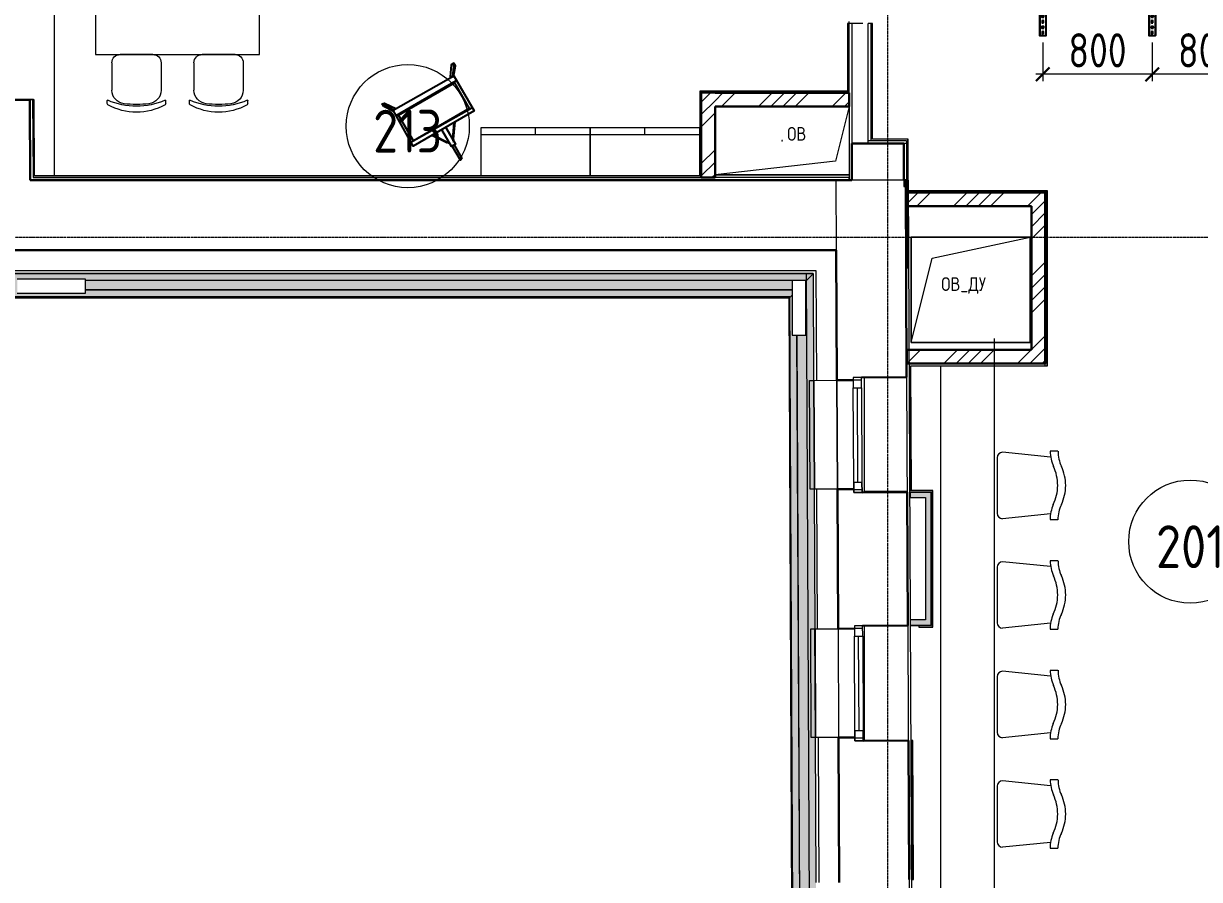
# Model space of a CAD drawing. Header units: millimetres. Extents: x -42533 to 645315, y 3457 to 82611.
# Drawn here: x 144024 to 152617, y 35097 to 41350 of the extents above; entities that cross this region are included whole.
import ezdxf
from ezdxf.enums import TextEntityAlignment as Align

# ---------------------------------------------------------------- set-up
doc = ezdxf.new("R2018")
doc.units = ezdxf.units.MM
doc.linetypes.add('ADSK_Линия сетки', pattern=[25, 20, -2.5, 0, -2.5])
doc.layers.add('00_00_потолок_Панели из стали', color=7, linetype='Continuous')
doc.layers.add('ЭОМ_Лотки рабочие', color=5, linetype='Continuous')
for name, color, linetype, lineweight in [('_ Окна', 7, 'Continuous', 9), ('Аннотация', 7, 'Continuous', 18), ('Обобщенные модели', 7, 'Continuous', 18), ('Ограждение', 7, 'Continuous', 9), ('Окна', 7, 'Continuous', 9), ('Оси', 253, 'Continuous', 9), ('Перекрытие', 7, 'Continuous', 18), ('Стены внутренние', 7, 'Continuous', 18), ('Стены наружные', 7, 'Continuous', 18), ('Стены несущие', 7, 'Continuous', 30), ('Стены отделка', 7, 'Continuous', 30), ('Стены перегородки', 7, 'Continuous', 30), ('Стены штриховка', 7, 'Continuous', 9), ('ТХ', 5, 'Continuous', 0), ('ШТРИХОВКА', 252, 'Continuous', 15)]:
    doc.layers.add(name, color=color, linetype=linetype, lineweight=lineweight)
doc.layers.add('Линии', color=7, linetype='Continuous', lineweight=9, true_color=0x00a600)
doc.styles.add('GOST Common', font='GOST_Common.ttf', dxfattribs={"width": 0.9, "height": 350})
doc.styles.add('GOST Common_5', font='GOST_Common.ttf', dxfattribs={"width": 0.9, "height": 200})
doc.styles.get("Standard").update_dxf_attribs({"font": 'arial.ttf'})
doc.styles.add('М2', font='isocpeur.ttf', dxfattribs={"width": 0.8})
doc.dimstyles.new('М2-100', dxfattribs={"dimtxt": 250, "dimasz": 100, "dimexe": 50, "dimexo": 50, "dimgap": 50, "dimtad": 1, "dimdec": 0, "dimzin": 1, "dimtxsty": 'М2', "dimblk": 'ARCHTICK', "dimcen": 2.5, "dimdle": 50, "dimclre": 256, "dimclrt": 256, "dimadec": 0, "dimazin": 0, "dimtfac": 1, "dimtdec": 0, "dimtix": 1, "dimtmove": 1, "dimatfit": 3, "dimldrblk": 'NONE', "dimfxl": 1, "dimtolj": 1, "dimlwd": 9, "dimlwe": 9, "dimarcsym": 1})
pattern_1 = [(45, (686.36, 338.7), (-269.408, 269.408), []), (45, (776.16, 338.7), (-269.408, 269.408), []), (45, (865.96, 338.7), (-269.408, 269.408), []), (45, (955.77, 338.7), (-269.408, 269.408), [])]

# ---------------------------------------------------------------- blocks, each defined once
blk = doc.blocks.new('Стул ученич штабелир №5-7')
at = {"color": 0, "linetype": 'ByBlock', "lineweight": -2}
for p, q in [((-120.1, 0), (120.1, 0)), ((-120.1, 0), (120.1, 0)), ((-179.9, -60), (-179.9, -260.3)), ((-179.9, -60), (-179.9, -260.3)), ((180.1, -60), (180.1, -260.3)), ((180.1, -60), (180.1, -260.3)), ((-213.4, -359), (-213.4, -337.3)), ((-213.4, -359), (-213.4, -337.3)), ((213.6, -359), (213.6, -337.3)), ((213.6, -359), (213.6, -337.3))]:
    blk.add_line(p, q, dxfattribs=at)
for centre, radius, start, end in [((-119.9, -60), 60, 90, 180), ((-119.9, -60), 60, 90, 180), ((120.1, -60), 60, 0, 90), ((120.1, -60), 60, 0, 90), ((-210.4, -337.3), 3, 63.89783, 180), ((-210.4, -337.3), 3, 63.89783, 180), ((0.1, 142.3), 520.8, 246.31951, 293.68049), ((0.1, 142.3), 520.8, 246.31951, 293.68049), ((-79.9, -260.3), 100, 180, 264.25844), ((-79.9, -260.3), 100, 180, 264.25844), ((80.1, -260.3), 100, 275.74156, 0), ((80.1, -260.3), 100, 275.74156, 0), ((210.6, -337.3), 3, 0, 116.10217), ((210.6, -337.3), 3, 0, 116.10217), ((-203.4, -359), 10, 180, 238.06825), ((-203.4, -359), 10, 180, 238.06825), ((0.1, 9), 430.5, 240.99166, 299.00834), ((0.1, 9), 430.5, 240.99166, 299.00834), ((0.1, 435.5), 800.4, 263.24698, 276.75302), ((0.1, 435.5), 800.4, 263.24698, 276.75302), ((203.6, -359), 10, 301.93175, 0), ((203.6, -359), 10, 301.93175, 0)]:
    blk.add_arc(centre, radius, start, end, dxfattribs=at)
blk = doc.blocks.new('Тх 2 этаж')
at = {"color": 252, "true_color": 0x939598}
for points in [[(3204.2, 7578.8), (3184.5, 7567.4), (3177.3, 7477.4), (3204.8, 7486.8), (3202.8, 7479), (3215.7, 7559.1)], [(2760.3, 7235.4), (3204.8, 7486.8), (3353.8, 7230), (2907.2, 6970.9)], [(2800.9, 7199.6), (3208, 7435.8), (3316.9, 7248.2), (2909.7, 7012)], [(3169.5, 6999.1), (3175.2, 6989.2), (3153.9, 7003.3)], [(3206.4, 6981), (3263.7, 6882.2), (3251.8, 6868.7), (3188.8, 6977.3)], [(3197, 7008.5), (3204.8, 7006.4), (3201.2, 7024.1)]]:
    blk.add_lwpolyline(points, close=True, dxfattribs=at)
for points in [[(3204.2, 7578.8), (3195, 7481)], [(2783.2, 7195.9), (3219.9, 7449.3)], [(2768.1, 7233.3), (2680.7, 7281.6), (2698.3, 7285.3), (2780, 7246.9), (2760.3, 7235.4), (2758.2, 7227.6), (2692.1, 7261.9)], [(2692.1, 7261.9), (2680.7, 7281.6)], [(2890, 7000.5), (3334.5, 7251.9)], [(3204.5, 7143.4), (3193.4, 7026.2), (3201.2, 7024.1), (3213.8, 7148.8)], [(3052.5, 7055.2), (3153.9, 7003.3), (3151.8, 6995.5), (3043.3, 7049.9)], [(3145.3, 7109.1), (3216.3, 6986.7), (3186.7, 6969.5), (3115.7, 7091.9)]]:
    blk.add_lwpolyline(points, dxfattribs=at)
at = {"layer": 'ТХ', "color": 252, "true_color": 0x939598}
for p, q in [((4200.7, 7054.9), (3400.7, 7054.9)), ((3800.7, 7054.9), (3800.7, 7104.9)), ((5000.7, 7054.9), (4200.7, 7054.9)), ((4600.7, 7054.9), (4600.7, 7104.9)), ((7153.5, 5566.5), (7153.5, -1423.4)), ((7565.2, 4700.6), (7214, 4736.2)), ((7618.8, 4743.1), (7561.3, 4743.1)), ((7174.4, 4696.6), (7174.4, 4290.5)), ((7565.2, 4286.5), (7214, 4251)), ((7560.8, 4243.8), (7618.6, 4243.8)), ((7174.4, 3896.6), (7174.4, 3490.5)), ((7565.2, 3900.6), (7214, 3936.2)), ((7618.8, 3943.1), (7561.3, 3943.1)), ((7565.2, 3486.5), (7214, 3451)), ((7560.8, 3443.8), (7618.6, 3443.8)), ((7174.4, 3096.6), (7174.4, 2690.5)), ((7565.2, 3100.6), (7214, 3136.2)), ((7618.8, 3143.1), (7561.3, 3143.1)), ((7565.2, 2686.5), (7214, 2651)), ((7560.8, 2643.8), (7618.6, 2643.8)), ((7565.2, 2300.6), (7214, 2336.2)), ((7618.8, 2343.1), (7561.3, 2343.1)), ((7174.4, 2296.6), (7174.4, 1890.5)), ((7565.2, 1886.5), (7214, 1851)), ((7560.8, 1843.8), (7618.6, 1843.8))]:
    blk.add_line(p, q, dxfattribs=at)
for points in [[(585.2, 7641.7), (1785.2, 7641.7), (1785.2, 8241.7), (585.2, 8241.7)], [(3400.7, 6754.9), (4200.7, 6754.9), (4200.7, 7104.9), (3400.7, 7104.9)], [(4200.7, 6754.9), (5000.7, 6754.9), (5000.7, 7104.9), (4200.7, 7104.9)]]:
    blk.add_lwpolyline(points, close=True, dxfattribs=at)
for centre, radius, start, end in [((7214, 4696.6), 39.6, 90, 180), ((7876.6, 4754.3), 315.5, 182.03974, 202.69607), ((7922.6, 4752.2), 303.4, 181.7141, 203.24695), ((7295.4, 4493.3), 321.8, 0.04572, 25.63871), ((7353.5, 4493.4), 321.8, 0.04572, 25.63871), ((7277.3, 4499.4), 340, 334.72816, 359.01072), ((7352.4, 4493.9), 323, 334.40812, 359.95494), ((7876.1, 4232.6), 315.5, 157.30393, 177.96026), ((7918.7, 4231), 301.4, 155.86161, 177.6205), ((7214, 4290.5), 39.6, 180, 270), ((7214, 3896.6), 39.6, 90, 180), ((7876.6, 3954.3), 315.5, 182.03974, 202.69607), ((7922.6, 3952.2), 303.4, 181.7141, 203.24695), ((7295.4, 3693.3), 321.8, 0.04572, 25.63871), ((7353.5, 3693.4), 321.8, 0.04572, 25.63871), ((7277.3, 3699.4), 340, 334.72816, 359.01072), ((7352.4, 3693.9), 323, 334.40812, 359.95494), ((7876.1, 3432.6), 315.5, 157.30393, 177.96026), ((7918.7, 3431), 301.4, 155.86161, 177.6205), ((7214, 3490.5), 39.6, 180, 270), ((7214, 3096.6), 39.6, 90, 180), ((7876.6, 3154.3), 315.5, 182.03974, 202.69607), ((7922.6, 3152.2), 303.4, 181.7141, 203.24695), ((7295.4, 2893.3), 321.8, 0.04572, 25.63871), ((7353.5, 2893.4), 321.8, 0.04572, 25.63871), ((7277.3, 2899.4), 340, 334.72816, 359.01072), ((7352.4, 2893.9), 323, 334.40812, 359.95494), ((7876.1, 2632.6), 315.5, 157.30393, 177.96026), ((7918.7, 2631), 301.4, 155.86161, 177.6205), ((7214, 2690.5), 39.6, 180, 270), ((7214, 2296.6), 39.6, 90, 180), ((7876.6, 2354.3), 315.5, 182.03974, 202.69607), ((7922.6, 2352.2), 303.4, 181.7141, 203.24695), ((7295.4, 2093.3), 321.8, 0.04572, 25.63871), ((7353.5, 2093.4), 321.8, 0.04572, 25.63871), ((7277.3, 2099.4), 340, 334.72816, 359.01072), ((7352.4, 2093.9), 323, 334.40812, 359.95494), ((7876.1, 1832.6), 315.5, 157.30393, 177.96026), ((7918.7, 1831), 301.4, 155.86161, 177.6205), ((7214, 1890.5), 39.6, 180, 270)]:
    blk.add_arc(centre, radius, start, end, dxfattribs=at)
at = {"layer": 'ТХ', "color": 252, "lineweight": 0, "true_color": 0x939598, "xscale": -1}
for p in [(885.2, 7641.7), (1485.2, 7641.7)]:
    blk.add_blockref('Стул ученич штабелир №5-7', p, dxfattribs=at)
blk = doc.blocks.new('План 2 этажа')
at = {"layer": 'Ограждение', "transparency": 33554432}
h = blk.add_hatch(color=8, dxfattribs=at)
h.paths.add_polyline_path([(-5676.243, 8187.693), (-35.537, 8187.693), (-13.608, 8209.719), (-13.608, 8316.342), (86.392, 8316.342), (86.392, 8310.156), (140.093, 8364.092), (140.078, 8366.29), (-6257.952, 8366.29), (-6435.634, 8187.693), (-6020.291, 8187.693), (-6029.186, 8206.164), (-6029.186, 8228.416), (-6019.531, 8248.464), (-5999.852, 8262.859), (-5980.439, 8267.29), (-5958.745, 8262.338), (-5941.348, 8248.464), (-5931.693, 8228.416), (-5931.693, 8206.164), (-5939.369, 8187.693), (-5931.693, 8187.693)])
h.paths.add_polyline_path([(-5176.243, 8224.591), (-5676.243, 8224.591), (-5676.243, 8324.591), (-5176.243, 8324.591)])
h = blk.add_hatch(color=8, dxfattribs=at)
h.paths.add_polyline_path([(0.2, 0.201), (178.015, 179.798), (153.607, 5771.635), (152.422, 5771.629), (147.573, 6791.285), (149.156, 6791.38), (145.682, 7587.285), (143.787, 7587.371), (140.078, 8364.077), (86.392, 8310.156), (86.392, 7916.342), (-13.608, 7916.342), (-13.608, 8209.719), (-35.537, 8187.693), (-3.953, 951.727), (14.174, 960.563), (36.426, 960.669), (56.892, 950.648), (70.73, 932.691), (75.531, 912.108), (70.683, 890.39), (56.283, 872.631), (36.889, 863.177), (14.637, 863.071), (-3.604, 871.749), (-0.26, 105.736)])
h.paths.add_polyline_path([(140.078, 383.447), (40.078, 383.447), (40.078, 783.447), (140.078, 783.447), (140.078, 506.685)])
h = blk.add_hatch(color=8, dxfattribs=at)
h.paths.add_polyline_path([(-5939.621, 8187.492), (-35.537, 8187.693), (-31.587, 8191.661), (-5938.677, 8191.661), (-5940.685, 8187.492)])
h.paths.add_polyline_path([(-6435.634, 8187.492), (-6020.291, 8187.693), (-6022.201, 8191.661), (-6431.687, 8191.661), (-6435.835, 8187.492)])
h = blk.add_hatch(color=8, dxfattribs=at)
h.paths.add_polyline_path([(0, 0), (4.146, 5.206), (0.372, 869.858), (-3.806, 871.845), (-0.001, 0.201)])
h.paths.add_polyline_path([(-4.154, 951.629), (0.006, 953.657), (-31.587, 8191.661), (-35.737, 8187.492), (-4.192, 960.476)])
h = blk.add_hatch(color=8, dxfattribs=at)
h.paths.add_polyline_path([(178.019, 178.798), (179.015, 179.798), (178.015, 179.798)])
h.paths.add_polyline_path([(165.171, 3122.327), (166.17, 3122.422), (165.17, 3122.422)])
h.paths.add_polyline_path([(157.077, 4976.643), (158.077, 4976.734), (157.077, 4976.734)])
h.paths.add_polyline_path([(149.156, 6791.293), (150.156, 6791.38), (149.156, 6791.38)])
at = {"layer": 'Стены внутренние', "lineweight": 9}
h = blk.add_hatch(dxfattribs=at)
h.set_pattern_fill('ANSI34', color=8, scale=20, style=0)
h.set_pattern_definition(pattern_1)
h.paths.add_polyline_path([(-676.755, 9068.079), (-576.755, 9068.079), (-576.755, 9693.248), (-676.755, 9693.248)])
h = blk.add_hatch(dxfattribs=at)
h.set_pattern_fill('ANSI34', color=8, scale=20, style=0)
h.set_pattern_definition(pattern_1)
h.paths.add_polyline_path([(346.885, 9587.248), (403.245, 9587.248), (403.245, 9687.248), (-576.755, 9687.248), (-576.755, 9587.248), (-176.558, 9587.248)])
h = blk.add_hatch(dxfattribs=at)
h.set_pattern_fill('ANSI34', color=8, scale=20, style=0)
h.set_pattern_definition(pattern_1)
h.paths.add_polyline_path([(870.327, 8858.7), (1735.923, 8858.7), (1735.923, 8958.7), (817.642, 8958.7), (817.642, 8858.7)])
h = blk.add_hatch(dxfattribs=at)
h.set_pattern_fill('ANSI34', color=8, scale=20, style=0)
h.set_pattern_definition(pattern_1)
h.paths.add_polyline_path([(1735.923, 7808.7), (1835.923, 7808.7), (1835.923, 8958.7), (1735.923, 8958.7), (1735.923, 8525.668)])
h = blk.add_hatch(dxfattribs=at)
h.set_pattern_fill('FP_6', color=8, style=0, pattern_type=2)
h.set_pattern_definition([(0, (686.36, 338.7), (406.4, 101.6), [33.528, -271.272, 33.528, -271.272, -1625.6]), (0, (686.36, 338.7), (406.4, 101.6), [-609.6, 33.528, -576.072, 33.528, -271.272, -711.2]), (0, (686.36, 338.7), (406.4, 101.6), [-1524, 33.528, -169.672, 33.528, -474.472]), (120, (838.76, 389.5), (-291.1882, 301.1527), [33.528, -271.272, 33.528, -271.272, -1625.6]), (120, (838.76, 389.5), (-291.1882, 301.1527), [-609.6, 33.528, -576.072, 33.528, -271.272, -711.2]), (120, (838.76, 389.5), (-291.1882, 301.1527), [-1524, 33.528, -169.672, 33.528, -474.472]), (240, (889.56, 592.7), (-115.2118, -402.7527), [33.528, -271.272, 33.528, -271.272, -1625.6]), (240, (889.56, 592.7), (-115.2118, -402.7527), [-609.6, 33.528, -576.072, 33.528, -271.272, -711.2]), (240, (889.56, 592.7), (-115.2118, -402.7527), [-1524, 33.528, -169.672, 33.528, -474.472])])
h.paths.add_polyline_path([(1850.923, 7691.7), (1850.923, 8958.7), (1835.923, 8958.7), (1835.923, 7691.7)])
h = blk.add_hatch(dxfattribs=at)
h.set_pattern_fill('ANSI34', color=8, scale=20, style=0)
h.set_pattern_definition(pattern_1)
h.paths.add_polyline_path([(1835.923, 7708.7), (1835.923, 7808.7), (825.923, 7808.7), (825.923, 7708.7), (870.327, 7708.7)])
at = {"layer": 'Стены внутренние'}
for points in [[(1002.109, 6729.834), (1002.109, 6769.834), (848.832, 6769.834), (848.832, 6729.834), (962.109, 6729.834)], [(1002.109, 5796.14), (1002.109, 6729.834), (962.109, 6729.834), (962.109, 5796.14)], [(850.544, 5796.14), (962.109, 5796.14), (962.109, 5836.14), (850.544, 5836.14)]]:
    blk.add_hatch(color=8, dxfattribs=at).paths.add_polyline_path(points)
at = {"layer": '_ Окна', "color": 8, "lineweight": 18}
for p, q in [((493.693, 7607.94), (433.694, 7607.655)), ((433.694, 7607.655), (434.055, 7531.656)), ((494.055, 7531.941), (493.693, 7607.94)), ((434.055, 7531.656), (494.055, 7531.941)), ((437.327, 6843.664), (497.327, 6843.949)), ((437.689, 6767.665), (437.327, 6843.664)), ((497.327, 6843.949), (497.688, 6767.95)), ((497.688, 6767.95), (437.689, 6767.665)), ((502.323, 5793.294), (442.324, 5793.008)), ((442.324, 5793.008), (442.685, 5717.009)), ((502.684, 5717.294), (502.323, 5793.294)), ((442.685, 5717.009), (502.684, 5717.294)), ((445.957, 5029.017), (505.956, 5029.302)), ((446.318, 4953.018), (445.957, 5029.017)), ((505.956, 5029.302), (506.318, 4953.303)), ((506.318, 4953.303), (446.318, 4953.018))]:
    blk.add_line(p, q, dxfattribs=at)
at = {"layer": '_ Окна', "color": 8}
for p, q in [((493.788, 7587.941), (433.789, 7587.655)), ((467.327, 6843.806), (464.055, 7531.799)), ((497.593, 6787.95), (437.594, 6787.664)), ((502.418, 5773.294), (442.419, 5773.009)), ((475.957, 5029.16), (472.685, 5717.152)), ((506.223, 4973.303), (446.223, 4973.018))]:
    blk.add_line(p, q, dxfattribs=at)
at = {"layer": 'Линии', "color": 8}
for centre in [(-2822.025, 9443.775), (2896.48, 6408.426)]:
    blk.add_circle(centre, 450, dxfattribs=at)
at = {"layer": 'Обобщенные модели', "color": 8}
for p, q in [((403.245, 9587.248), (303.245, 9187.248)), ((303.245, 9187.248), (-576.755, 9087.248)), ((403.245, 9087.248), (-576.755, 9087.248)), ((-576.755, 9087.248), (403.245, 9087.248)), ((856.061, 7863.7), (856.061, 8633.7)), ((856.061, 8633.7), (1726.061, 8633.7)), ((1726.061, 8633.7), (856.061, 8633.7)), ((856.061, 8633.7), (856.061, 7863.7)), ((1010.061, 8479.7), (1726.061, 8633.7)), ((1726.061, 8633.7), (1726.061, 7863.7)), ((1726.061, 7863.7), (1726.061, 8633.7)), ((856.061, 7863.7), (1010.061, 8479.7)), ((1726.061, 7863.7), (856.061, 7863.7)), ((856.061, 7863.7), (1726.061, 7863.7))]:
    blk.add_line(p, q, dxfattribs=at)
for centre, start, end in [((-86.755, 9337.248), 0, 180), ((-86.755, 9337.248), 120, 180), ((-86.755, 9337.248), 180, 0), ((-86.755, 9337.248), 240, 345), ((-86.755, 9337.248), 15, 90), ((1291.061, 8248.7), 0, 180), ((1291.061, 8248.7), 60, 165), ((1291.061, 8248.7), 180, 0), ((1291.061, 8248.7), 195, 270), ((1291.061, 8248.7), 300, 0)]:
    blk.add_arc(centre, 2.5, start, end, dxfattribs=at)
at = {"layer": 'Ограждение', "color": 8}
for p, q in [((140.109, 8366.29), (-6257.952, 8366.29)), ((140.109, 8366.29), (-6257.952, 8366.29)), ((140.173, 8364.172), (86.392, 8310.156)), ((86.392, 8310.156), (140.173, 8364.172)), ((-35.737, 8187.492), (-5940.685, 8187.492)), ((-35.537, 8187.693), (-5940.588, 8187.693)), ((-34.589, 8188.645), (-5940.129, 8188.645)), ((-34.461, 8188.774), (-5940.067, 8188.774)), ((-34.269, 8188.966), (-5939.975, 8188.966)), ((-33.994, 8189.243), (-5939.841, 8189.243)), ((-32.253, 8190.992), (-5938.999, 8190.992)), ((-31.912, 8191.334), (-5938.834, 8191.334)), ((-31.587, 8191.661), (-5938.677, 8191.661)), ((-30.377, 8192.876), (-5938.092, 8192.876)), ((-34.589, 8188.645), (-35.737, 8187.492)), ((-4.154, 951.629), (-35.737, 8187.492)), ((-35.537, 8187.693), (-13.608, 8209.719)), ((-35.537, 8187.693), (-34.269, 8188.966)), ((-34.269, 8188.966), (-35.537, 8187.693)), ((-3.953, 951.727), (-35.537, 8187.693)), ((-3.003, 952.19), (-34.589, 8188.645)), ((-34.461, 8188.774), (-33.994, 8189.243)), ((-2.875, 952.253), (-34.461, 8188.774)), ((-13.608, 8209.719), (-34.269, 8188.966)), ((-34.269, 8188.966), (-30.377, 8192.876)), ((-31.587, 8191.661), (-34.269, 8188.966)), ((-34.269, 8188.966), (-31.587, 8191.661)), ((-31.587, 8191.661), (-34.269, 8188.966)), ((-2.682, 952.346), (-34.269, 8188.966)), ((-33.994, 8189.243), (-32.253, 8190.992)), ((-32.253, 8190.992), (-33.994, 8189.243)), ((-2.406, 952.481), (-33.994, 8189.243)), ((-32.253, 8190.992), (-31.912, 8191.334)), ((-0.661, 953.332), (-32.253, 8190.992)), ((-0.32, 953.498), (-31.912, 8191.334)), ((-30.377, 8192.876), (-31.587, 8191.661)), ((0.006, 953.657), (-31.587, 8191.661)), ((1.219, 954.248), (-30.377, 8192.876)), ((149.156, 6791.293), (145.682, 7587.285)), ((149.156, 6791.293), (145.682, 7587.285)), ((146.682, 7587.29), (150.156, 6791.297)), ((150.156, 6791.297), (146.682, 7587.29)), ((157.077, 4976.643), (153.607, 5771.635)), ((157.077, 4976.643), (153.607, 5771.635)), ((154.607, 5771.64), (158.077, 4976.647)), ((158.077, 4976.647), (154.607, 5771.64))]:
    blk.add_line(p, q, dxfattribs=at)
at = {"layer": 'Окна', "color": 8}
for p, q in [((493.693, 7607.94), (433.694, 7607.655)), ((433.694, 7607.655), (434.055, 7531.656)), ((494.055, 7531.941), (493.693, 7607.94)), ((437.327, 6843.664), (434.055, 7531.656)), ((494.055, 7531.941), (497.327, 6843.949)), ((437.327, 6843.664), (437.689, 6767.665)), ((497.688, 6767.95), (497.327, 6843.949)), ((437.689, 6767.665), (497.688, 6767.95)), ((502.323, 5793.294), (442.324, 5793.008)), ((442.324, 5793.008), (442.685, 5717.009)), ((502.684, 5717.294), (502.323, 5793.294)), ((445.957, 5029.017), (442.685, 5717.009)), ((502.684, 5717.294), (505.956, 5029.302)), ((445.957, 5029.017), (446.318, 4953.018)), ((506.318, 4953.303), (505.956, 5029.302)), ((446.318, 4953.018), (506.318, 4953.303))]:
    blk.add_line(p, q, dxfattribs=at)
at = {"layer": 'Оси', "color": 8, "linetype": 'ADSK_Линия сетки'}
for p, q in [((685.923, -4690.674), (685.923, 44561.698)), ((-9428.371, 8633.7), (56691.21, 8633.7))]:
    blk.add_line(p, q, dxfattribs=at)
at = {"layer": 'Перекрытие', "color": 8}
for p, q in [((-5404.235, 9080.02), (-5404.235, 11444.505)), ((403.245, 10193.182), (403.245, 10208.182)), ((-5912.801, 9640.342), (-5557.995, 9640.342)), ((-5557.995, 9640.342), (-5557.995, 9636.261)), ((1072.623, 7703.7), (1072.623, 7708.7)), ((1072.623, 901.798), (1072.623, 7691.7)), ((512.623, 7608.233), (512.623, 6778.234)), ((512.623, 6778.234), (827.137, 6778.234)), ((512.623, 5793.343), (512.623, 4958.234)), ((512.623, 4958.234), (835.948, 4958.234)), ((859.131, 4300.748), (859.682, 4246.688))]:
    blk.add_line(p, q, dxfattribs=at)
at = {"layer": 'Стены внутренние', "color": 8}
blk.add_line((317.571, 6792.094), (313.79, 7587.085), dxfattribs=at)
at = {"layer": 'Стены наружные', "color": 8}
for p, q in [((90.078, 8366.29), (90.078, 8317.29)), ((90.082, 8366.29), (126.143, 783.447)), ((-5176.243, 8317.29), (90.315, 8317.29)), ((-29.536, 8197.29), (-5935.966, 8197.29)), ((-5176.243, 8247.29), (-13.608, 8247.29)), ((-13.608, 8247.29), (-5176.243, 8247.29)), ((5.449, 956.31), (-29.536, 8197.29)), ((21.822, 7916.342), (55.472, 951.608)), ((55.343, 951.669), (22.221, 7916.342)), ((113.793, 7586.133), (143.792, 7586.276)), ((117.573, 6791.142), (113.793, 7586.133)), ((313.79, 7587.085), (317.571, 6792.094)), ((147.573, 6791.285), (117.573, 6791.142)), ((122.422, 5771.487), (152.422, 5771.629)), ((126.203, 4976.496), (122.422, 5771.487)), ((322.42, 5772.438), (326.201, 4977.447)), ((156.203, 4976.638), (126.203, 4976.496))]:
    blk.add_line(p, q, dxfattribs=at)
at = {"layer": 'Стены несущие', "color": 8}
for p, q in [((-5583.46, 9636.13), (-5913.456, 9634.436)), ((-5580.442, 9048.079), (-5583.46, 9636.13)), ((-676.755, 9693.248), (-676.755, 9068.079)), ((-576.755, 9693.248), (-676.755, 9693.248)), ((-576.755, 9687.248), (-576.755, 9693.248)), ((403.245, 9687.248), (-576.755, 9687.248)), ((403.245, 9587.248), (403.245, 9687.248)), ((-576.755, 9587.248), (403.245, 9587.248)), ((-576.755, 9068.079), (-576.755, 9587.248)), ((803.245, 9317.248), (423.245, 9317.248)), ((423.245, 9317.248), (423.245, 9048.079)), ((803.245, 9048.079), (803.245, 9317.248)), ((423.245, 9048.079), (-5580.442, 9048.079)), ((-676.755, 9068.079), (-576.755, 9068.079)), ((816.848, 9048.079), (803.245, 9048.079)), ((823.69, 7609.51), (816.848, 9048.079)), ((1835.923, 8958.7), (817.642, 8958.7)), ((817.642, 8958.7), (817.642, 8858.7)), ((1835.923, 7708.7), (1835.923, 8958.7)), ((817.642, 8858.7), (1735.923, 8858.7)), ((1735.923, 8858.7), (1735.923, 7808.7)), ((-6087.831, 8538.079), (309.268, 8538.079)), ((309.268, 8538.079), (313.79, 7587.085)), ((1735.923, 7808.7), (825.923, 7808.7)), ((825.923, 7808.7), (825.923, 7708.7)), ((825.923, 7708.7), (1835.923, 7708.7)), ((313.79, 7587.085), (433.789, 7587.655)), ((493.693, 7607.94), (823.69, 7609.51)), ((437.57, 6792.664), (317.571, 6792.094)), ((317.571, 6792.094), (322.42, 5772.438)), ((827.684, 6769.519), (497.688, 6767.95)), ((832.319, 5794.863), (827.684, 6769.519)), ((322.42, 5772.438), (442.419, 5773.009)), ((502.323, 5793.294), (832.319, 5794.863)), ((446.2, 4978.018), (326.201, 4977.447)), ((326.201, 4977.447), (331.239, 3918.126)), ((836.314, 4954.872), (506.318, 4953.303)), ((841.138, 3940.551), (836.314, 4954.872))]:
    blk.add_line(p, q, dxfattribs=at)
at = {"layer": 'Стены отделка', "color": 8, "lineweight": 9}
for p, q in [((423.245, 10193.182), (391.245, 10193.182)), ((391.245, 10193.182), (391.245, 9699.248)), ((403.245, 9687.248), (403.245, 10193.182)), ((575.245, 10193.182), (543.245, 10193.182)), ((563.245, 9337.248), (563.245, 10193.182)), ((575.245, 9349.248), (575.245, 10193.182)), ((-5551.461, 9636.294), (-5583.46, 9636.13)), ((-5548.606, 9080.079), (-5551.461, 9636.294)), ((-688.755, 9697.248), (-688.755, 9080.079)), ((391.245, 9699.248), (-686.755, 9699.248)), ((-676.755, 9687.248), (-576.755, 9687.248)), ((403.245, 9587.248), (403.245, 9048.079)), ((823.245, 9337.248), (543.245, 9337.248)), ((833.245, 9349.248), (575.245, 9349.248)), ((823.245, 9317.248), (803.245, 9317.248)), ((823.245, 9337.248), (823.245, 8408.432)), ((835.245, 8970.7), (835.245, 9347.248)), ((-5580.545, 9068.079), (-5580.755, 9068.079)), ((-5580.755, 9068.079), (-5580.755, 9048.079)), ((-5580.755, 9048.079), (403.015, 9048.079)), ((-5560.606, 9080.079), (-5560.545, 9068.079)), ((-5560.545, 9068.079), (-676.755, 9068.079)), ((-688.755, 9080.079), (-5548.606, 9080.079)), ((403.015, 9068.079), (-576.755, 9068.079)), ((403.015, 9048.079), (403.015, 9068.079)), ((803.245, 9048.079), (803.245, 9002.248)), ((816.149, 9048.079), (855.789, 859.798)), ((836.149, 9048.079), (816.848, 9048.079)), ((875.788, 859.894), (836.149, 9048.079)), ((803.245, 9002.248), (823.245, 9002.248)), ((1852.923, 8970.7), (835.245, 8970.7)), ((835.245, 8408.432), (835.245, 8958.7)), ((1852.923, 7691.7), (1852.923, 8970.7)), ((159.266, 8538.079), (-6087.831, 8538.079)), ((159.27, 8537.366), (159.266, 8538.079)), ((309.268, 8538.079), (159.27, 8537.366)), ((313.79, 7587.085), (309.268, 8538.079)), ((-6256.957, 8367.29), (140.078, 8367.29)), ((-6237.064, 8388.079), (159.98, 8388.079)), ((139.983, 8387.29), (-6237.06, 8387.29)), ((159.983, 8387.29), (139.984, 8387.194)), ((140.078, 8367.29), (143.792, 7586.276)), ((159.98, 8388.079), (159.983, 8387.29)), ((823.245, 8408.432), (835.245, 8408.432)), ((-5176.243, 8324.591), (-5676.243, 8324.591)), ((-5176.243, 8224.591), (-5176.243, 8324.591)), ((86.392, 8316.342), (-13.608, 8316.342)), ((-13.608, 8316.342), (-13.608, 7916.342)), ((86.392, 7916.342), (86.392, 8316.342)), ((-5676.243, 8224.591), (-5176.243, 8224.591)), ((-13.608, 7916.342), (86.392, 7916.342)), ((1835.923, 7703.7), (843.242, 7703.7)), ((843.242, 7703.7), (847.683, 6769.834)), ((855.299, 7691.7), (1852.923, 7691.7)), ((859.626, 6781.834), (855.299, 7691.7)), ((1835.923, 7708.7), (1835.923, 7703.7)), ((143.792, 7586.276), (313.79, 7587.085)), ((163.787, 7587.371), (163.792, 7586.371)), ((317.571, 6792.094), (147.573, 6791.285)), ((147.573, 6791.285), (152.422, 5771.629)), ((847.683, 6769.834), (1002.109, 6769.834)), ((848.832, 6769.834), (848.832, 6729.834)), ((848.832, 6729.834), (962.109, 6729.834)), ((1012.109, 6781.834), (859.626, 6781.834)), ((962.109, 6729.834), (962.109, 5836.14)), ((1002.109, 5796.14), (1002.109, 6769.834)), ((1014.109, 5786.14), (1014.109, 6779.834)), ((152.422, 5771.629), (322.42, 5772.438)), ((962.109, 5836.14), (850.544, 5836.14)), ((850.544, 5836.14), (850.544, 5796.14)), ((1002.109, 5796.14), (850.544, 5796.14)), ((852.313, 5796.14), (852.319, 5794.958)), ((852.319, 5794.958), (912.318, 5795.243)), ((912.318, 5795.243), (912.371, 5784.14)), ((912.371, 5784.14), (1012.109, 5784.14)), ((326.201, 4977.447), (156.203, 4976.638)), ((156.203, 4976.638), (161.241, 3917.318)), ((176.203, 4976.734), (176.318, 4952.401)), ((331.239, 3918.126), (326.201, 4977.447)), ((868.314, 4955.025), (856.314, 4954.968)), ((856.314, 4954.968), (861.137, 3940.646)), ((873.137, 3940.703), (868.314, 4955.025)), ((861.137, 3940.646), (873.137, 3940.703))]:
    blk.add_line(p, q, dxfattribs=at)
at = {"layer": 'Стены перегородки', "color": 8, "lineweight": 18}
for p, q in [((503.245, 10193.182), (423.245, 10193.182)), ((423.245, 10193.182), (423.245, 9317.248)), ((543.245, 9317.248), (543.245, 10193.182))]:
    blk.add_line(p, q, dxfattribs=at)
at = {"layer": 'Стены штриховка', "color": 8}
for p, q in [((393.245, 10193.182), (393.245, 9697.248)), ((573.245, 9347.248), (573.245, 10193.182)), ((-5563.46, 9636.233), (-5560.606, 9080.079)), ((-5550.596, 9078.079), (-5553.46, 9636.284)), ((-686.755, 9699.248), (-688.755, 9699.248)), ((-688.755, 9699.248), (-688.755, 9697.248)), ((393.245, 9697.248), (-688.755, 9697.248)), ((-686.755, 9699.248), (-686.755, 9078.079)), ((835.245, 9347.248), (573.245, 9347.248)), ((833.245, 8408.432), (833.245, 9349.248)), ((835.245, 9349.248), (833.245, 9349.248)), ((835.245, 9347.248), (835.245, 9349.248)), ((-686.755, 9078.079), (-5550.596, 9078.079)), ((306.843, 9048.079), (309.268, 8538.079)), ((803.245, 9048.079), (423.245, 9048.079)), ((1850.923, 8968.7), (835.245, 8968.7)), ((835.245, 8968.7), (835.245, 8958.7)), ((1850.923, 8958.7), (1835.923, 8958.7)), ((1850.923, 7691.7), (1850.923, 8970.7)), ((159.983, 8387.29), (163.787, 7587.371)), ((853.29, 7693.7), (1835.923, 7693.7)), ((857.636, 6779.834), (853.29, 7693.7)), ((1835.923, 7691.7), (1835.923, 7703.7)), ((172.422, 5771.725), (167.573, 6791.38)), ((1014.109, 6779.834), (857.636, 6779.834)), ((1012.109, 5784.14), (1012.109, 6781.834)), ((1014.109, 6781.834), (1012.109, 6781.834)), ((1014.109, 6779.834), (1014.109, 6781.834)), ((912.362, 5786.14), (1014.109, 5786.14)), ((1012.109, 5784.14), (1014.109, 5784.14)), ((1014.109, 5784.14), (1014.109, 5786.14)), ((176.318, 4952.401), (181.24, 3917.413)), ((871.137, 3940.694), (866.314, 4955.015))]:
    blk.add_line(p, q, dxfattribs=at)
at = {"layer": 'ЭОМ_Лотки рабочие'}
blk.add_blockref('Тх 2 этаж', (-5689.424, 2325.176), dxfattribs=at)
at = {"layer": 'Аннотация', "color": 8, "lineweight": 9, "char_height": 312.5, "width": 520.21112, "attachment_point": 5, "line_spacing_factor": 1.022766, "style": 'GOST Common'}
for s, insert in [('213', (-2822.025, 9406.826)), ('201', (2896.48, 6371.478))]:
    blk.add_mtext(s, dxfattribs=dict(at, insert=insert))
at = {"layer": 'Аннотация', "color": 8, "char_height": 100, "attachment_point": 1, "line_spacing_factor": 1.022766, "style": 'GOST Common_5'}
for s, insert, width in [('\\pxt3.6,7.2,10.8,14.4,18,21.6,25.2,28.8,32.4,36,39.6,43.2,46.8,50.4,54,57.6,61.2,64.8,68.4,72,75.6,79.2,82.8,86.4,90,93.6,97.2,100.8,104.4,108,111.6,115.2;{ОВ}', (-49.355, 9436.971), 156.348), ('\\pxt3.6,7.2,10.8,14.4,18,21.6,25.2,28.8,32.4,36,39.6,43.2,46.8,50.4,54,57.6,61.2,64.8,68.4,72,75.6,79.2,82.8,86.4,90,93.6,97.2,100.8,104.4,108,111.6,115.2;{ОВ_ДУ}', (1076.675, 8339.679), 397.233)]:
    blk.add_mtext(s, dxfattribs=dict(at, insert=insert, width=width))
blk = doc.blocks.new('*U45')
at = {"color": 0, "linetype": 'ByBlock', "lineweight": -2}
for points in [[(24, -700), (24, 0), (-24, 0), (-24, -700)], [(-22.5, -700), (-22.5, 0)], [(22.5, -700), (22.5, 0)], [(-24, -700), (24, -700)]]:
    blk.add_lwpolyline(points, dxfattribs=at)
at = {"color": 254, "transparency": 33554483}
blk.add_lwpolyline([(0, 0.7), (0, -2.2)], dxfattribs=at)
at = {"color": 0, "linetype": 'ByBlock', "lineweight": -2}
for points in [[(-6.7, -54.8, 0.345739), (-6.7, -65.2), (6.7, -65.2, 0.345739), (6.7, -54.8)], [(-5.2, -13.3), (-5.2, -26.7, 0.345739), (5.2, -26.7), (5.2, -13.3, 0.345739)], [(-6.7, -134.8, 0.345739), (-6.7, -145.2), (6.7, -145.2, 0.345739), (6.7, -134.8)], [(-5.2, -173.3), (-5.2, -186.7, 0.345739), (5.2, -186.7), (5.2, -173.3, 0.345739)], [(-5.2, -93.3), (-5.2, -106.7, 0.345739), (5.2, -106.7), (5.2, -93.3, 0.345739)], [(-6.7, -214.8, 0.345739), (-6.7, -225.2), (6.7, -225.2, 0.345739), (6.7, -214.8)], [(-5.2, -253.3), (-5.2, -266.7, 0.345739), (5.2, -266.7), (5.2, -253.3, 0.345739)], [(-6.7, -294.8, 0.345739), (-6.7, -305.2), (6.7, -305.2, 0.345739), (6.7, -294.8)], [(-5.2, -333.3), (-5.2, -346.7, 0.345739), (5.2, -346.7), (5.2, -333.3, 0.345739)], [(-6.7, -374.8, 0.345739), (-6.7, -385.2), (6.7, -385.2, 0.345739), (6.7, -374.8)], [(-5.2, -413.3), (-5.2, -426.7, 0.345739), (5.2, -426.7), (5.2, -413.3, 0.345739)], [(-6.7, -454.8, 0.345739), (-6.7, -465.2), (6.7, -465.2, 0.345739), (6.7, -454.8)], [(-5.2, -493.3), (-5.2, -506.7, 0.345739), (5.2, -506.7), (5.2, -493.3, 0.345739)], [(-6.7, -534.8, 0.345739), (-6.7, -545.2), (6.7, -545.2, 0.345739), (6.7, -534.8)], [(-5.2, -573.3), (-5.2, -586.7, 0.345739), (5.2, -586.7), (5.2, -573.3, 0.345739)], [(-6.7, -614.8, 0.345739), (-6.7, -625.2), (6.7, -625.2, 0.345739), (6.7, -614.8)], [(-5.2, -653.3), (-5.2, -666.7, 0.345739), (5.2, -666.7), (5.2, -653.3, 0.345739)]]:
    blk.add_lwpolyline(points, format="xyb", close=True, dxfattribs=at)
at = {"flags": 9}
for tag, p in [('АРТИКУЛ', (-58.9, -24.5)), ('ПРИМЕЧАНИЕ', (-58.3, -30.8)), ('НАИМЕНОВАНИЕ', (-58.2, -19.4))]:
    blk.add_attdef(tag, p, '', height=2.5, dxfattribs=at)
at = {"lineweight": 30, "flags": 104}
blk.add_attdef('ДЛИНА', text='', height=2.5, dxfattribs=at).set_placement((-57.7, -34.6), align=Align.TOP_LEFT)
blk = doc.blocks.new('_ArchTick')
at = {"color": 0, "linetype": 'ByBlock', "lineweight": 70, "const_width": 0.15}
blk.add_lwpolyline([(-0.5, -0.5), (0.5, 0.5)], dxfattribs=at)
blk = doc.blocks.new('*D569')
at = {"layer": '00_00_потолок_Панели из стали', "lineweight": 9, "transparency": 16777216}
for p, q in [((151471.9, 41212.4), (151471.9, 40929)), ((152272.1, 41211.8), (152272.1, 40929))]:
    blk.add_line(p, q, dxfattribs=at)
at = {"layer": '00_00_потолок_Панели из стали', "color": 0, "lineweight": 9, "transparency": 16777216}
blk.add_line((152322.1, 40979), (151421.9, 40979), dxfattribs=at)
at = {"layer": 'Defpoints', "color": 0, "transparency": 16777216}
for p in [(151471.9, 41262.4), (152272.1, 41261.8), (151471.9, 40979)]:
    blk.add_point(p, dxfattribs=at)
at = {"layer": '00_00_потолок_Панели из стали', "color": 0, "lineweight": 9, "transparency": 16777216, "xscale": 100, "yscale": 100, "zscale": 100, "rotation": 180}
blk.add_blockref('_ArchTick', (151471.9, 40979), dxfattribs=at)
at = {"layer": '00_00_потолок_Панели из стали', "color": 0, "lineweight": 9, "transparency": 16777216, "xscale": 100, "yscale": 100, "zscale": 100}
blk.add_blockref('_ArchTick', (152272.1, 40979), dxfattribs=at)
at = {"layer": '00_00_потолок_Панели из стали', "transparency": 16777216, "insert": (151872, 41154), "char_height": 250, "attachment_point": 5, "style": 'М2'}
blk.add_mtext('\\A1;800', dxfattribs=at)
blk = doc.blocks.new('_None')
blk = doc.blocks.new('*D584')
at = {"layer": '00_00_потолок_Панели из стали', "lineweight": 9, "transparency": 16777216}
for p, q in [((152272.1, 41212.4), (152272.1, 40929)), ((153072.3, 41211.8), (153072.3, 40929))]:
    blk.add_line(p, q, dxfattribs=at)
at = {"layer": '00_00_потолок_Панели из стали', "color": 0, "lineweight": 9, "transparency": 16777216}
blk.add_line((153122.3, 40979), (152222.1, 40979), dxfattribs=at)
at = {"layer": 'Defpoints', "color": 0, "transparency": 16777216}
for p in [(152272.1, 41262.4), (153072.3, 41261.8), (152272.1, 40979)]:
    blk.add_point(p, dxfattribs=at)
at = {"layer": '00_00_потолок_Панели из стали', "color": 0, "lineweight": 9, "transparency": 16777216, "xscale": 100, "yscale": 100, "zscale": 100, "rotation": 180}
blk.add_blockref('_ArchTick', (152272.1, 40979), dxfattribs=at)
at = {"layer": '00_00_потолок_Панели из стали', "color": 0, "lineweight": 9, "transparency": 16777216, "xscale": 100, "yscale": 100, "zscale": 100}
blk.add_blockref('_ArchTick', (153072.3, 40979), dxfattribs=at)
at = {"layer": '00_00_потолок_Панели из стали', "transparency": 16777216, "insert": (152672.2, 41154), "char_height": 250, "attachment_point": 5, "style": 'М2'}
blk.add_mtext('\\A1;800', dxfattribs=at)

msp = doc.modelspace()

# ---------------------------------------------------------------- block references
at = {"layer": 'ШТРИХОВКА'}
msp.add_blockref('План 2 этажа', (149653.4, 31156.8), dxfattribs=at)

# ---------------------------------------------------------------- next in the draw order: block references
at = {"layer": 'ЭОМ_Лотки рабочие'}
ref = msp.add_blockref('*U45', (151471.9, 41262.4), dxfattribs=dict(at, rotation=180))
lines = msp.add_mtext('700 мм', dxfattribs={"layer": '0', "insert": (151529.6, 41297), "char_height": 2.5, "attachment_point": 1, "rotation": 180})
ref.add_attrib('ДЛИНА', '', (151529.6, 41297)).embed_mtext(lines)
ref = msp.add_blockref('*U45', (152272.1, 41262.4), dxfattribs=dict(at, rotation=180))
lines = msp.add_mtext('700 мм', dxfattribs={"layer": '0', "insert": (152329.8, 41297), "char_height": 2.5, "attachment_point": 1, "rotation": 180})
ref.add_attrib('ДЛИНА', '', (152329.8, 41297)).embed_mtext(lines)

# ---------------------------------------------------------------- next in the draw order: dimensions: what is measured, and where the dimension line sits
at = {"layer": '00_00_потолок_Панели из стали'}
for base, p1, p2, picture, middle in [((151471.9, 40979), (152272.1, 41261.8), (151471.9, 41262.4), '*D569', (151872, 41154)), ((152272.1, 40979), (153072.3, 41261.8), (152272.1, 41262.4), '*D584', (152672.2, 41154))]:
    dim = msp.add_linear_dim(base=base, p1=p1, p2=p2, dimstyle='М2-100', dxfattribs=at)
    dim.commit()
    dim.dimension.update_dxf_attribs({"geometry": picture, "text_midpoint": middle})

doc.saveas('drawing.dxf')
